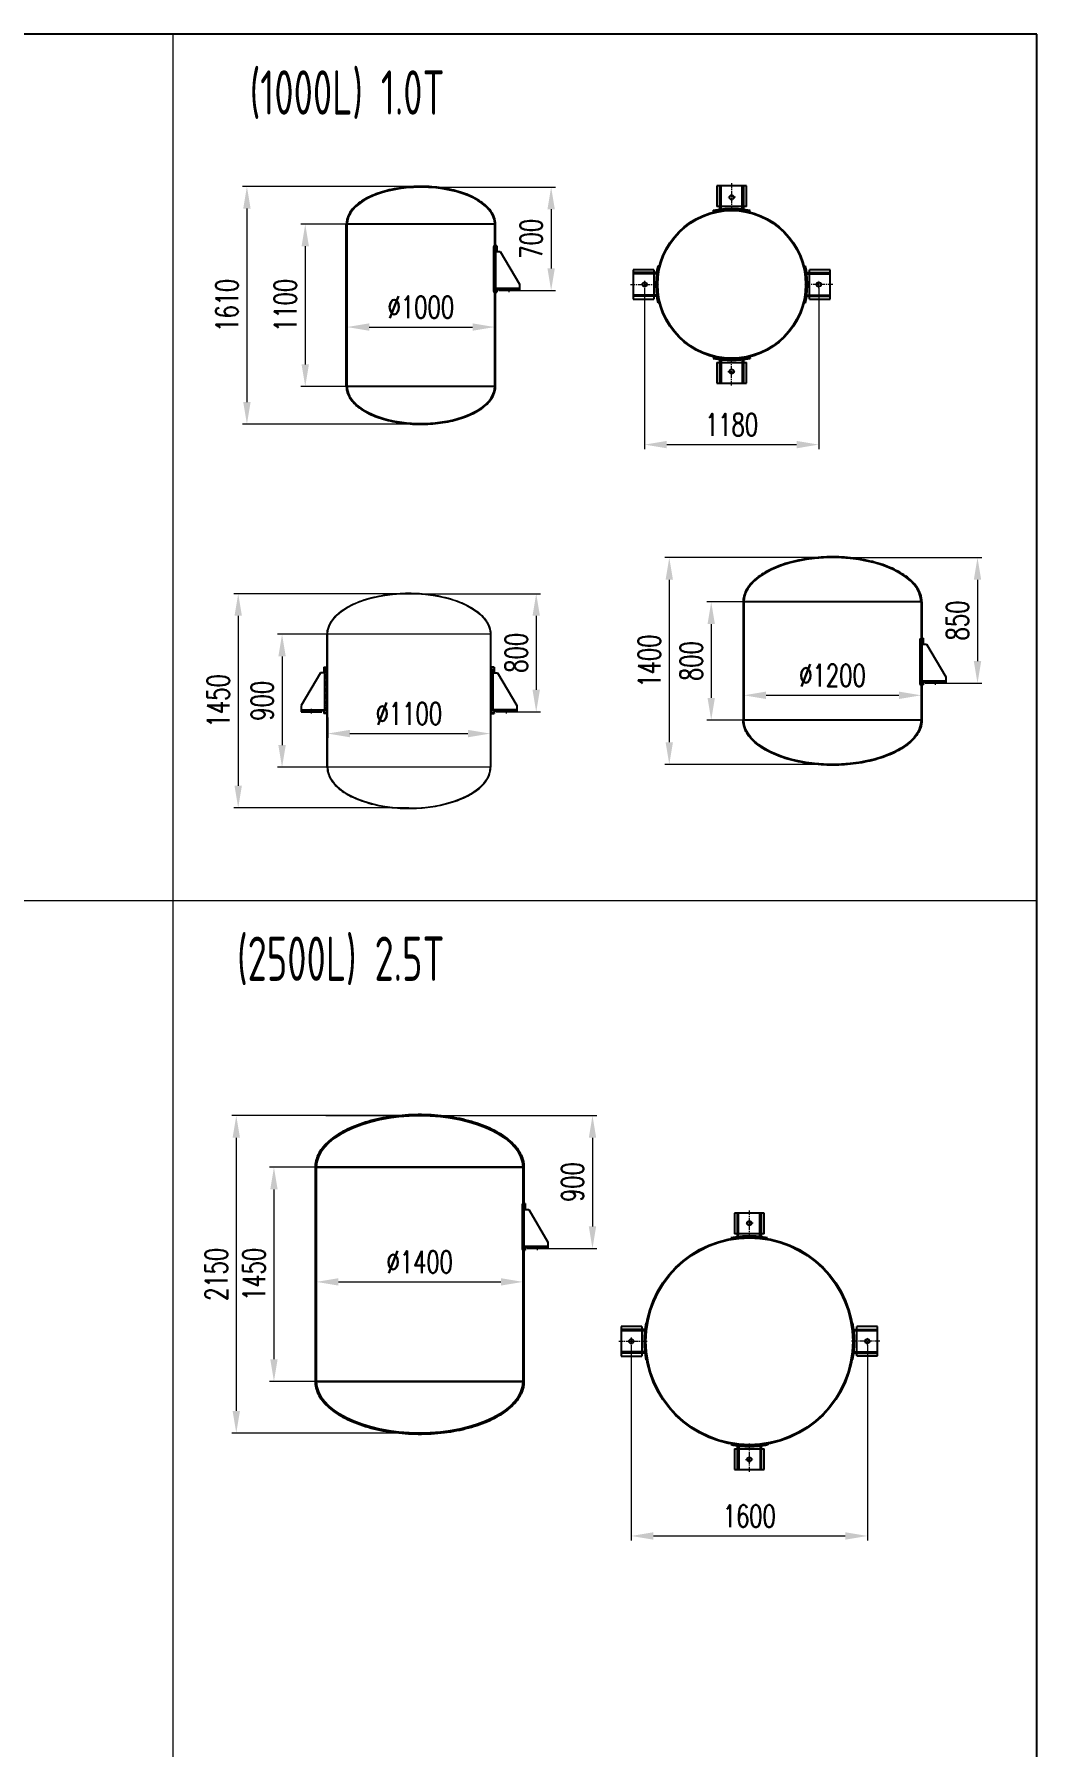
# Model space of a CAD drawing. Header units: inches. Extents: x -169 to 133840, y -13253 to 11464.
# Drawn here: x 65666 to 72454, y -2134 to 9459 of the extents above; entities that cross this region are included whole.
import ezdxf

# ---------------------------------------------------------------- set-up
doc = ezdxf.new("R2010")
doc.units = ezdxf.units.IN
doc.header["$MEASUREMENT"] = 0
doc.linetypes.add('CENTER', pattern=[50.8, 31.75, -6.35, 6.35, -6.35])
doc.linetypes.add('DASHED2', pattern=[9.525, 6.35, -3.175])
for name, color, linetype, lineweight in [('00', 93, 'Continuous', 25), ('1', 1, 'Continuous', 15), ('cc', 93, 'Continuous', 15), ('中心线', 1, 'CENTER', 18), ('粗线层', 7, 'Continuous', 30)]:
    doc.layers.add(name, color=color, linetype=linetype, lineweight=lineweight)
doc.styles.get("Standard").update_dxf_attribs({"font": 'isocp.shx', "width": 0.707, "bigfont": 'hztxt.shx'})
doc.styles.add('style1', font='txt.shx', dxfattribs={"width": 0.7})
doc.dimstyles.new('iso-025', dxfattribs={"dimscale": 60, "dimtxt": 2.5, "dimasz": 2.5, "dimexe": 0.5, "dimexo": 0, "dimgap": 1, "dimtad": 1, "dimdec": 0, "dimdsep": 46, "dimtxsty": 'style1', "dimcen": 3, "dimclrd": 256, "dimclre": 256, "dimclrt": 256, "dimadec": 0, "dimazin": 2, "dimtfac": 1, "dimtdec": 0, "dimtmove": 0, "dimatfit": 0, "dimfxl": 0, "dimtolj": 1, "dimtzin": 0, "dimlwd": -1, "dimlwe": -1, "dimarcsym": 0})

# ---------------------------------------------------------------- blocks, each defined once
blk = doc.blocks.new('*D65')
at = {"layer": 'cc'}
for p, q in [((67784, 7586), (67784, 7447)), ((68784, 7586), (68784, 7447)), ((67934, 7477), (68634, 7477))]:
    blk.add_line(p, q, dxfattribs=at)
for points in [[(67934, 7502), (67934, 7452), (67784, 7477)], [(68634, 7502), (68634, 7452), (68784, 7477)]]:
    blk.add_solid(points, dxfattribs=at)
at = {"layer": 'Defpoints', "color": 0}
for p in [(67784, 7586), (68784, 7586), (68784, 7477)]:
    blk.add_point(p, dxfattribs=at)
at = {"layer": 'cc', "insert": (68284, 7612), "char_height": 150, "attachment_point": 5, "style": 'style1'}
blk.add_mtext('\\A1;%%C1000', dxfattribs=at)
blk = doc.blocks.new('*D66')
at = {"layer": 'cc'}
for p, q in [((67784, 8174), (67471, 8174)), ((67501, 8024), (67501, 7224)), ((67779, 7074), (67471, 7074))]:
    blk.add_line(p, q, dxfattribs=at)
for points in [[(67476, 8024), (67526, 8024), (67501, 8174)], [(67476, 7224), (67526, 7224), (67501, 7074)]]:
    blk.add_solid(points, dxfattribs=at)
at = {"layer": 'Defpoints', "color": 0}
for p in [(67784, 8174), (67501, 7074), (67779, 7074)]:
    blk.add_point(p, dxfattribs=at)
at = {"layer": 'cc', "insert": (67366, 7624), "char_height": 150, "attachment_point": 5, "rotation": 90, "style": 'style1'}
blk.add_mtext('\\A1;1100', dxfattribs=at)
blk = doc.blocks.new('*D70')
at = {"layer": 'cc'}
for p, q in [((69799, 7740), (69799, 6651)), ((70978, 7740), (70978, 6651)), ((69949, 6681), (70828, 6681))]:
    blk.add_line(p, q, dxfattribs=at)
for points in [[(69949, 6706), (69949, 6656), (69799, 6681)], [(70828, 6706), (70828, 6656), (70978, 6681)]]:
    blk.add_solid(points, dxfattribs=at)
at = {"layer": 'Defpoints', "color": 0}
for p in [(69799, 7740), (70978, 7740), (70978, 6681)]:
    blk.add_point(p, dxfattribs=at)
at = {"layer": 'cc', "insert": (70388, 6816), "char_height": 150, "attachment_point": 5, "style": 'style1'}
blk.add_mtext('\\A1;1180', dxfattribs=at)
blk = doc.blocks.new('A1.5T3')
for p, q in [((5355, 15451), (5355, 15152)), ((5376, 15459), (5363, 15459)), ((5370, 15169), (5370, 15419)), ((5370, 15419), (5400, 15419)), ((5376, 15459), (5376, 15419)), ((5400, 15419), (5530, 15199)), ((5530, 15199), (5530, 15169)), ((5363, 15144), (5376, 15144)), ((5530, 15169), (5370, 15169)), ((5376, 15169), (5376, 15144)), ((5390, 15155), (5390, 15169)), ((5530, 15155), (5390, 15155)), ((5445, 15169), (5445, 15155)), ((5530, 15155), (5460, 15155)), ((5475, 15169), (5475, 15155)), ((5530, 15169), (5530, 15155))]:
    blk.add_line(p, q)
at = {"linetype": 'DASHED2'}
blk.add_line((5368, 15459), (5368, 15144), dxfattribs=at)
for centre, start, end in [((5363, 15451), 90, 180), ((5363, 15152), 180, 270)]:
    blk.add_arc(centre, 8, start, end)
at = {"layer": '中心线'}
blk.add_line((5460, 15144), (5460, 15182), dxfattribs=at)
blk = doc.blocks.new('*D71')
at = {"layer": 'cc'}
for p, q in [((68284, 8424), (69196, 8424)), ((69166, 8274), (69166, 7874)), ((68952, 7724), (69196, 7724))]:
    blk.add_line(p, q, dxfattribs=at)
for points in [[(69141, 8274), (69191, 8274), (69166, 8424)], [(69141, 7874), (69191, 7874), (69166, 7724)]]:
    blk.add_solid(points, dxfattribs=at)
at = {"layer": 'Defpoints', "color": 0}
for p in [(68284, 8424), (68952, 7724), (69166, 7724)]:
    blk.add_point(p, dxfattribs=at)
at = {"layer": 'cc', "insert": (69031, 8074), "char_height": 150, "attachment_point": 5, "rotation": 90, "style": 'style1'}
blk.add_mtext('\\A1;700', dxfattribs=at)
blk = doc.blocks.new('*D93')
at = {"layer": 'cc'}
for p, q in [((67576, 1084), (67576, 983)), ((68976, 1088), (68976, 983)), ((67726, 1013), (68826, 1013))]:
    blk.add_line(p, q, dxfattribs=at)
for points in [[(67726, 1038), (67726, 988), (67576, 1013)], [(68826, 1038), (68826, 988), (68976, 1013)]]:
    blk.add_solid(points, dxfattribs=at)
at = {"layer": 'Defpoints', "color": 0}
for p in [(67576, 1084), (68976, 1088), (68976, 1013)]:
    blk.add_point(p, dxfattribs=at)
at = {"layer": 'cc', "insert": (68276, 1148), "char_height": 150, "attachment_point": 5, "style": 'style1'}
blk.add_mtext('\\A1;%%C1400', dxfattribs=at)
blk = doc.blocks.new('*D95')
at = {"layer": 'cc'}
for p, q in [((68276, 2139), (67004, 2139)), ((67034, 1989), (67034, 139)), ((68276, -11), (67004, -11))]:
    blk.add_line(p, q, dxfattribs=at)
for points in [[(67009, 1989), (67059, 1989), (67034, 2139)], [(67009, 139), (67059, 139), (67034, -11)]]:
    blk.add_solid(points, dxfattribs=at)
at = {"layer": 'Defpoints', "color": 0}
for p in [(68276, 2139), (67034, -11), (68276, -11)]:
    blk.add_point(p, dxfattribs=at)
at = {"layer": 'cc', "insert": (66899, 1064), "char_height": 150, "attachment_point": 5, "rotation": 90, "style": 'style1'}
blk.add_mtext('\\A1;2150', dxfattribs=at)
blk = doc.blocks.new('*D96')
at = {"layer": 'cc'}
for p, q in [((67570, 1789), (67259, 1789)), ((67289, 1639), (67289, 489)), ((67570, 339), (67259, 339))]:
    blk.add_line(p, q, dxfattribs=at)
for points in [[(67264, 1639), (67314, 1639), (67289, 1789)], [(67264, 489), (67314, 489), (67289, 339)]]:
    blk.add_solid(points, dxfattribs=at)
at = {"layer": 'Defpoints', "color": 0}
for p in [(67570, 1789), (67289, 339), (67570, 339)]:
    blk.add_point(p, dxfattribs=at)
at = {"layer": 'cc', "insert": (67154, 1064), "char_height": 150, "attachment_point": 5, "rotation": 90, "style": 'style1'}
blk.add_mtext('\\A1;1450', dxfattribs=at)
blk = doc.blocks.new('*D97')
at = {"layer": 'cc'}
for p, q in [((67640, 2139), (69476, 2139)), ((69446, 1989), (69446, 1389)), ((69145, 1239), (69476, 1239))]:
    blk.add_line(p, q, dxfattribs=at)
for points in [[(69421, 1989), (69471, 1989), (69446, 2139)], [(69421, 1389), (69471, 1389), (69446, 1239)]]:
    blk.add_solid(points, dxfattribs=at)
at = {"layer": 'Defpoints', "color": 0}
for p in [(67640, 2139), (69145, 1239), (69446, 1239)]:
    blk.add_point(p, dxfattribs=at)
at = {"layer": 'cc', "insert": (69311, 1689), "char_height": 150, "attachment_point": 5, "rotation": 90, "style": 'style1'}
blk.add_mtext('\\A1;900', dxfattribs=at)
blk = doc.blocks.new('A$C3D4F788F')
for p, q in [((192, 247), (184, 249)), ((157, 224), (17, 224)), ((17, 224), (17, 24)), ((17, 204), (177, 204)), ((157, 204), (17, 204)), ((176, 196), (17, 196)), ((147, 204), (147, 196)), ((177, 204), (147, 204)), ((157, 224), (157, 204)), ((157, 196), (157, 52)), ((176, 52), (17, 52)), ((177, 44), (17, 44)), ((17, 24), (157, 24)), ((147, 44), (147, 52)), ((157, 44), (157, 24)), ((192, 2), (184, 0))]:
    blk.add_line(p, q)
blk.add_circle((85, 124), 15)
for radius, start, end in [(613, 168.2962, 191.7038), (613, 168.2962, 180), (605, 168.2962, 191.7038), (613, 180, 191.7038)]:
    blk.add_arc((785, 124), radius, start, end)
at = {"layer": '中心线'}
for p, q in [((0, 124), (192, 124)), ((85, 150), (85, 99))]:
    blk.add_line(p, q, dxfattribs=at)
blk = doc.blocks.new('*D99')
at = {"layer": 'cc'}
for p, q in [((69708, 586), (69708, -737)), ((71308, 586), (71308, -737)), ((69858, -707), (71158, -707))]:
    blk.add_line(p, q, dxfattribs=at)
for points in [[(69858, -682), (69858, -732), (69708, -707)], [(71158, -682), (71158, -732), (71308, -707)]]:
    blk.add_solid(points, dxfattribs=at)
at = {"layer": 'Defpoints', "color": 0}
for p in [(69708, 586), (71308, 586), (71308, -707)]:
    blk.add_point(p, dxfattribs=at)
at = {"layer": 'cc', "insert": (70508, -572), "char_height": 150, "attachment_point": 5, "style": 'style1'}
blk.add_mtext('\\A1;1600', dxfattribs=at)
blk = doc.blocks.new('*D153')
at = {"layer": 'cc'}
for p, q in [((67653, 4834), (67653, 4695)), ((68753, 4834), (68753, 4695)), ((67803, 4725), (68603, 4725))]:
    blk.add_line(p, q, dxfattribs=at)
for points in [[(67803, 4750), (67803, 4700), (67653, 4725)], [(68603, 4750), (68603, 4700), (68753, 4725)]]:
    blk.add_solid(points, dxfattribs=at)
at = {"layer": 'Defpoints', "color": 0}
for p in [(67653, 4834), (68753, 4834), (68753, 4725)]:
    blk.add_point(p, dxfattribs=at)
at = {"layer": 'cc', "insert": (68203, 4860), "char_height": 150, "attachment_point": 5, "style": 'style1'}
blk.add_mtext('\\A1;%%C1100', dxfattribs=at)
blk = doc.blocks.new('*D154')
at = {"layer": 'cc'}
for p, q in [((67658, 5397), (67314, 5397)), ((67344, 5247), (67344, 4647)), ((67658, 4497), (67314, 4497))]:
    blk.add_line(p, q, dxfattribs=at)
for points in [[(67319, 5247), (67369, 5247), (67344, 5397)], [(67319, 4647), (67369, 4647), (67344, 4497)]]:
    blk.add_solid(points, dxfattribs=at)
at = {"layer": 'Defpoints', "color": 0}
for p in [(67658, 5397), (67344, 4497), (67658, 4497)]:
    blk.add_point(p, dxfattribs=at)
at = {"layer": 'cc', "insert": (67209, 4947), "char_height": 150, "attachment_point": 5, "rotation": 90, "style": 'style1'}
blk.add_mtext('\\A1;900', dxfattribs=at)
blk = doc.blocks.new('*D155')
at = {"layer": 'cc'}
for p, q in [((68203, 5672), (67017, 5672)), ((67047, 5522), (67047, 4372)), ((68203, 4222), (67017, 4222))]:
    blk.add_line(p, q, dxfattribs=at)
for points in [[(67022, 5522), (67072, 5522), (67047, 5672)], [(67022, 4372), (67072, 4372), (67047, 4222)]]:
    blk.add_solid(points, dxfattribs=at)
at = {"layer": 'Defpoints', "color": 0}
for p in [(68203, 5672), (67047, 4222), (68203, 4222)]:
    blk.add_point(p, dxfattribs=at)
at = {"layer": 'cc', "insert": (66912, 4947), "char_height": 150, "attachment_point": 5, "rotation": 90, "style": 'style1'}
blk.add_mtext('\\A1;1450', dxfattribs=at)
blk = doc.blocks.new('*D156')
at = {"layer": 'cc'}
for p, q in [((68203, 5672), (69095, 5672)), ((69065, 5522), (69065, 5022)), ((68929, 4872), (69095, 4872))]:
    blk.add_line(p, q, dxfattribs=at)
for points in [[(69040, 5522), (69090, 5522), (69065, 5672)], [(69040, 5022), (69090, 5022), (69065, 4872)]]:
    blk.add_solid(points, dxfattribs=at)
at = {"layer": 'Defpoints', "color": 0}
for p in [(68203, 5672), (68929, 4872), (69065, 4872)]:
    blk.add_point(p, dxfattribs=at)
at = {"layer": 'cc', "insert": (68930, 5272), "char_height": 150, "attachment_point": 5, "rotation": 90, "style": 'style1'}
blk.add_mtext('\\A1;800', dxfattribs=at)
blk = doc.blocks.new('*D157')
at = {"layer": 'cc'}
for p, q in [((68284, 8429), (67076, 8429)), ((67106, 8279), (67106, 6969)), ((68284, 6819), (67076, 6819))]:
    blk.add_line(p, q, dxfattribs=at)
for points in [[(67081, 8279), (67131, 8279), (67106, 8429)], [(67081, 6969), (67131, 6969), (67106, 6819)]]:
    blk.add_solid(points, dxfattribs=at)
at = {"layer": 'Defpoints', "color": 0}
for p in [(68284, 8429), (67106, 6819), (68284, 6819)]:
    blk.add_point(p, dxfattribs=at)
at = {"layer": 'cc', "insert": (66971, 7624), "char_height": 150, "attachment_point": 5, "rotation": 90, "style": 'style1'}
blk.add_mtext('\\A1;1610', dxfattribs=at)
blk = doc.blocks.new('*D274')
at = {"layer": 'cc'}
for p, q in [((70471, 5032), (70471, 4954)), ((71671, 5040), (71671, 4954)), ((70621, 4984), (71521, 4984))]:
    blk.add_line(p, q, dxfattribs=at)
for points in [[(70621, 5009), (70621, 4959), (70471, 4984)], [(71521, 5009), (71521, 4959), (71671, 4984)]]:
    blk.add_solid(points, dxfattribs=at)
at = {"layer": 'Defpoints', "color": 0}
for p in [(70471, 5032), (71671, 5040), (71671, 4984)]:
    blk.add_point(p, dxfattribs=at)
at = {"layer": 'cc', "insert": (71071, 5119), "char_height": 150, "attachment_point": 5, "style": 'style1'}
blk.add_mtext('\\A1;%%C1200', dxfattribs=at)
blk = doc.blocks.new('*D275')
at = {"layer": 'cc'}
for p, q in [((70471, 5616), (70220, 5616)), ((70250, 5466), (70250, 4966)), ((70471, 4816), (70220, 4816))]:
    blk.add_line(p, q, dxfattribs=at)
for points in [[(70225, 5466), (70275, 5466), (70250, 5616)], [(70225, 4966), (70275, 4966), (70250, 4816)]]:
    blk.add_solid(points, dxfattribs=at)
at = {"layer": 'Defpoints', "color": 0}
for p in [(70471, 5616), (70250, 4816), (70471, 4816)]:
    blk.add_point(p, dxfattribs=at)
at = {"layer": 'cc', "insert": (70115, 5216), "char_height": 150, "attachment_point": 5, "rotation": 90, "style": 'style1'}
blk.add_mtext('\\A1;800', dxfattribs=at)
blk = doc.blocks.new('*D276')
at = {"layer": 'cc'}
for p, q in [((71071, 5916), (69936, 5916)), ((69966, 5766), (69966, 4666)), ((71071, 4516), (69936, 4516))]:
    blk.add_line(p, q, dxfattribs=at)
for points in [[(69941, 5766), (69991, 5766), (69966, 5916)], [(69941, 4666), (69991, 4666), (69966, 4516)]]:
    blk.add_solid(points, dxfattribs=at)
at = {"layer": 'Defpoints', "color": 0}
for p in [(71071, 5916), (69966, 4516), (71071, 4516)]:
    blk.add_point(p, dxfattribs=at)
at = {"layer": 'cc', "insert": (69831, 5216), "char_height": 150, "attachment_point": 5, "rotation": 90, "style": 'style1'}
blk.add_mtext('\\A1;1400', dxfattribs=at)
blk = doc.blocks.new('*D277')
at = {"layer": 'cc'}
for p, q in [((71071, 5916), (72083, 5916)), ((72053, 5766), (72053, 5216)), ((71839, 5066), (72083, 5066))]:
    blk.add_line(p, q, dxfattribs=at)
for points in [[(72028, 5766), (72078, 5766), (72053, 5916)], [(72028, 5216), (72078, 5216), (72053, 5066)]]:
    blk.add_solid(points, dxfattribs=at)
at = {"layer": 'Defpoints', "color": 0}
for p in [(71071, 5916), (71839, 5066), (72053, 5066)]:
    blk.add_point(p, dxfattribs=at)
at = {"layer": 'cc', "insert": (71918, 5491), "char_height": 150, "attachment_point": 5, "rotation": 90, "style": 'style1'}
blk.add_mtext('\\A1;850', dxfattribs=at)

msp = doc.modelspace()

# ---------------------------------------------------------------- linework, layer by layer
for p, q in [((70288.4, 8433.1), (70288.4, 8293.1)), ((70488.4, 8433.1), (70288.4, 8433.1)), ((70308.4, 8273.1), (70308.4, 8433.1)), ((70316.4, 8274.3), (70316.4, 8433.1)), ((70460.4, 8274.3), (70460.4, 8433.1)), ((70468.4, 8293.1), (70468.4, 8433.1)), ((70468.4, 8433.1), (70468.4, 8273.1)), ((70488.4, 8293.1), (70488.4, 8433.1)), ((70265.7, 8257.7), (70264.1, 8265.6)), ((70308.4, 8293.1), (70288.4, 8293.1)), ((70308.4, 8303.1), (70316.4, 8303.1)), ((70460.4, 8293.1), (70316.4, 8293.1)), ((70468.4, 8303.1), (70460.4, 8303.1)), ((70468.4, 8273.1), (70468.4, 8303.1)), ((70488.4, 8293.1), (70468.4, 8293.1)), ((70511.1, 8257.7), (70512.8, 8265.6)), ((67779.2, 7074), (67779.2, 8174)), ((68784.2, 8174), (67784.2, 8174)), ((67784.2, 7074), (67784.2, 8174)), ((68784.2, 7074), (68784.2, 8174)), ((68789.2, 7074), (68789.2, 8174)), ((69896, 7888.1), (69888.2, 7889.7)), ((70880.8, 7888.1), (70888.7, 7889.7)), ((69860.7, 7865.3), (69720.7, 7865.3)), ((69720.7, 7865.3), (69720.7, 7665.3)), ((69720.7, 7845.3), (69880.7, 7845.3)), ((69860.7, 7845.3), (69720.7, 7845.3)), ((69879.5, 7837.3), (69720.7, 7837.3)), ((69850.7, 7845.3), (69850.7, 7837.3)), ((69880.7, 7845.3), (69850.7, 7845.3)), ((69860.7, 7865.3), (69860.7, 7845.3)), ((69860.7, 7837.3), (69860.7, 7693.3)), ((70896.2, 7845.3), (71056.2, 7845.3)), ((70897.4, 7837.3), (71056.2, 7837.3)), ((71056.2, 7865.3), (70916.2, 7865.3)), ((70916.2, 7845.3), (70916.2, 7865.3)), ((70916.2, 7693.3), (70916.2, 7837.3)), ((70926.2, 7845.3), (70926.2, 7837.3)), ((71056.2, 7665.3), (71056.2, 7865.3)), ((69879.5, 7693.3), (69720.7, 7693.3)), ((69880.7, 7685.3), (69720.7, 7685.3)), ((69720.7, 7665.3), (69860.7, 7665.3)), ((69850.7, 7685.3), (69850.7, 7693.3)), ((69860.7, 7685.3), (69860.7, 7665.3)), ((71056.2, 7685.3), (70896.2, 7685.3)), ((70896.2, 7685.3), (70926.2, 7685.3)), ((70897.4, 7693.3), (71056.2, 7693.3)), ((70916.2, 7685.3), (71056.2, 7685.3)), ((70916.2, 7665.3), (70916.2, 7685.3)), ((70916.2, 7665.3), (71056.2, 7665.3)), ((70926.2, 7685.3), (70926.2, 7693.3)), ((69896, 7642.6), (69888.2, 7641)), ((70880.8, 7642.6), (70888.7, 7641)), ((70265.7, 7272.9), (70264.1, 7265.1)), ((70288.4, 7237.6), (70288.4, 7097.6)), ((70288.4, 7237.6), (70308.4, 7237.6)), ((70308.4, 7097.6), (70308.4, 7257.6)), ((70308.4, 7257.6), (70308.4, 7227.6)), ((70308.4, 7237.6), (70308.4, 7097.6)), ((70308.4, 7227.6), (70316.4, 7227.6)), ((70316.4, 7256.4), (70316.4, 7097.6)), ((70316.4, 7237.6), (70460.4, 7237.6)), ((70460.4, 7256.4), (70460.4, 7097.6)), ((70468.4, 7227.6), (70460.4, 7227.6)), ((70468.4, 7257.6), (70468.4, 7097.6)), ((70468.4, 7237.6), (70488.4, 7237.6)), ((70488.4, 7097.6), (70488.4, 7237.6)), ((70511.1, 7272.9), (70512.8, 7265.1)), ((68784.2, 7074), (67784.2, 7074)), ((70288.4, 7097.6), (70488.4, 7097.6)), ((70466, 5616.1), (70466, 4816.1)), ((71671, 5616.1), (70471, 5616.1)), ((70471, 5616.1), (70471, 4816.1)), ((71671, 5616.1), (71671, 4816.1)), ((71676, 5616.1), (71676, 4816.1)), ((71671, 4816.1), (70471, 4816.1))]:
    msp.add_line(p, q)
for centre, radius in [((70388.4, 8355.1), 15), ((70388.4, 7765.3), 505), ((70388.4, 7765.3), 500), ((69798.7, 7765.3), 15), ((70978.2, 7765.3), 15), ((70388.4, 7175.6), 15), ((70508.1, 611), 706), ((70508.1, 611), 700)]:
    msp.add_circle(centre, radius)
for centre, radius, start, end in [((70388.4, 7665.3), 613, 90, 101.70382), ((70388.4, 7665.3), 613, 78.29618, 101.70382), ((70388.4, 7665.3), 605, 78.29618, 101.70382), ((70388.4, 7665.3), 613, 78.29618, 90), ((70488.4, 7765.3), 613, 168.29618, 191.70382), ((70488.4, 7765.3), 613, 168.29618, 180), ((70488.4, 7765.3), 605, 168.29618, 191.70382), ((70288.4, 7765.3), 605, 348.29618, 11.70382), ((70288.4, 7765.3), 613, 0, 11.70382), ((70288.4, 7765.3), 613, 348.29618, 11.70382), ((70488.4, 7765.3), 613, 180, 191.70382), ((70288.4, 7765.3), 613, 348.29618, 0), ((70388.4, 7865.3), 613, 258.29618, 270), ((70388.4, 7865.3), 613, 258.29618, 281.70382), ((70388.4, 7865.3), 605, 258.29618, 281.70382), ((70388.4, 7865.3), 613, 270, 281.70382)]:
    msp.add_arc(centre, radius, start, end)
for centre, major_axis, start_param, end_param in [((68284.2, 8174), (-500, 0), 3.1415927, 6.2831853), ((68284.2, 7074), (-500, 0), 0, 3.1415927), ((71071, 5616.1), (-600, 0), 3.1415927, 6.2831853)]:
    msp.add_ellipse(centre, major_axis=major_axis, ratio=0.5, start_param=start_param, end_param=end_param)
at = {"extrusion": (0, 0, -1)}
msp.add_ellipse((71071, 4816.1), major_axis=(-600, 0), ratio=0.5, start_param=3.1415927, end_param=6.2831853, dxfattribs=at)
for points, knots in [([(68789.2, 8174), (68789.2, 8181.9), (68788.4, 8189.8), (68785.6, 8205.5), (68783.4, 8213.3), (68776.3, 8232.7), (68770.4, 8244.2), (68755.5, 8266.6), (68746.5, 8277.5), (68725.8, 8298.6), (68714, 8308.7), (68687.8, 8328), (68673.4, 8337.2), (68642.2, 8354.4), (68625.5, 8362.5), (68590, 8377.4), (68571.2, 8384.3), (68532, 8396.6), (68511.5, 8402.1), (68469.3, 8411.6), (68447.6, 8415.6), (68403.2, 8422.1), (68380.6, 8424.6), (68334.8, 8428), (68311.8, 8428.9), (68265.5, 8429.1), (68242.4, 8428.4), (68196.6, 8425.4), (68173.9, 8423.1), (68129.3, 8417), (68107.4, 8413.2), (68064.8, 8404.1), (68044.2, 8398.8), (68004.6, 8386.8), (67985.5, 8380.2), (67949.5, 8365.6), (67932.5, 8357.6), (67900.7, 8340.6), (67886, 8331.6), (67859.1, 8312.5), (67847, 8302.5), (67825.5, 8281.7), (67816.2, 8270.9), (67800.5, 8248.6), (67794.2, 8237.2), (67784.8, 8213.9), (67781.6, 8202), (67779.5, 8184.7), (67779.2, 8179.3), (67779.2, 8174)], [3.1415927, 3.1415927, 3.1415927, 3.1415927, 3.2326822, 3.2326822, 3.3237717, 3.3237717, 3.4617416, 3.4617416, 3.5997115, 3.5997115, 3.7376815, 3.7376815, 3.8756514, 3.8756514, 4.0136214, 4.0136214, 4.1515913, 4.1515913, 4.2895612, 4.2895612, 4.4275312, 4.4275312, 4.5655011, 4.5655011, 4.7034711, 4.7034711, 4.841441, 4.841441, 4.9794109, 4.9794109, 5.1173809, 5.1173809, 5.2553508, 5.2553508, 5.3933208, 5.3933208, 5.5312907, 5.5312907, 5.6692606, 5.6692606, 5.8072306, 5.8072306, 5.9452005, 5.9452005, 6.0831705, 6.0831705, 6.2211404, 6.2211404, 6.2831853, 6.2831853, 6.2831853, 6.2831853]), ([(67779.2, 7074), (67779.2, 7066.1), (67779.9, 7058.2), (67782.7, 7042.5), (67784.9, 7034.7), (67792.1, 7015.2), (67798, 7003.7), (67812.8, 6981.3), (67821.8, 6970.4), (67842.5, 6949.4), (67854.3, 6939.2), (67880.5, 6919.9), (67894.9, 6910.8), (67926.1, 6893.5), (67942.8, 6885.4), (67978.3, 6870.5), (67997.1, 6863.7), (68036.3, 6851.3), (68056.8, 6845.9), (68099, 6836.4), (68120.7, 6832.3), (68165.1, 6825.8), (68187.7, 6823.4), (68233.5, 6820), (68256.6, 6819.1), (68302.8, 6818.9), (68325.9, 6819.6), (68371.8, 6822.5), (68394.5, 6824.8), (68439.1, 6830.9), (68461, 6834.7), (68503.5, 6843.9), (68524.1, 6849.2), (68563.8, 6861.1), (68582.8, 6867.8), (68618.8, 6882.4), (68635.8, 6890.3), (68667.6, 6907.3), (68682.3, 6916.3), (68709.2, 6935.4), (68721.3, 6945.4), (68742.8, 6966.3), (68752.1, 6977.1), (68767.8, 6999.3), (68774.1, 7010.8), (68783.5, 7034.1), (68786.7, 7045.9), (68788.8, 7063.2), (68789.2, 7068.6), (68789.2, 7074)], [0, 0, 0, 0, 0.0910895, 0.0910895, 0.182179, 0.182179, 0.320149, 0.320149, 0.4581189, 0.4581189, 0.5960888, 0.5960888, 0.7340588, 0.7340588, 0.8720287, 0.8720287, 1.0099987, 1.0099987, 1.1479686, 1.1479686, 1.2859385, 1.2859385, 1.4239085, 1.4239085, 1.5618784, 1.5618784, 1.6998483, 1.6998483, 1.8378183, 1.8378183, 1.9757882, 1.9757882, 2.1137582, 2.1137582, 2.2517281, 2.2517281, 2.389698, 2.389698, 2.527668, 2.527668, 2.6656379, 2.6656379, 2.8036079, 2.8036079, 2.9415778, 2.9415778, 3.0795477, 3.0795477, 3.1415927, 3.1415927, 3.1415927, 3.1415927]), ([(71676, 5616.1), (71676, 5625.2), (71675.2, 5634.3), (71672, 5652.5), (71669.6, 5661.5), (71661.6, 5683.8), (71655.1, 5697), (71638.6, 5722.8), (71628.7, 5735.4), (71605.7, 5759.8), (71592.7, 5771.6), (71563.6, 5794.1), (71547.5, 5804.9), (71512.9, 5825.2), (71494.2, 5834.8), (71454.5, 5852.6), (71433.5, 5860.9), (71389.6, 5876), (71366.6, 5882.7), (71319.1, 5894.8), (71294.5, 5900), (71244.3, 5908.7), (71218.6, 5912.3), (71166.5, 5917.6), (71140.1, 5919.5), (71087.1, 5921.3), (71060.4, 5921.4), (71007.3, 5919.8), (70980.9, 5918.1), (70928.7, 5912.9), (70903, 5909.5), (70852.6, 5901), (70827.9, 5895.9), (70780.2, 5884.1), (70757.1, 5877.4), (70712.9, 5862.5), (70691.7, 5854.4), (70651.7, 5836.7), (70632.9, 5827.2), (70597.8, 5807), (70581.6, 5796.3), (70552.1, 5773.9), (70538.8, 5762.2), (70515.4, 5738), (70505.3, 5725.4), (70488.4, 5699.7), (70481.6, 5686.5), (70471.6, 5659.8), (70468.3, 5646.2), (70466.3, 5627.1), (70466, 5621.6), (70466, 5616.1)], [3.1415927, 3.1415927, 3.1415927, 3.1415927, 3.2296779, 3.2296779, 3.3177632, 3.3177632, 3.4501527, 3.4501527, 3.5825423, 3.5825423, 3.7149318, 3.7149318, 3.8473214, 3.8473214, 3.979711, 3.979711, 4.1121005, 4.1121005, 4.2444901, 4.2444901, 4.3768796, 4.3768796, 4.5092692, 4.5092692, 4.6416587, 4.6416587, 4.7740483, 4.7740483, 4.9064379, 4.9064379, 5.0388274, 5.0388274, 5.171217, 5.171217, 5.3036065, 5.3036065, 5.4359961, 5.4359961, 5.5683856, 5.5683856, 5.7007752, 5.7007752, 5.8331648, 5.8331648, 5.9655543, 5.9655543, 6.0979439, 6.0979439, 6.2303334, 6.2303334, 6.2831853, 6.2831853, 6.2831853, 6.2831853]), ([(71676, 4816.1), (71676, 4807), (71675.2, 4797.9), (71672, 4779.8), (71669.6, 4770.8), (71661.6, 4748.5), (71655.1, 4735.3), (71638.6, 4709.4), (71628.7, 4696.9), (71605.7, 4672.5), (71592.7, 4660.7), (71563.6, 4638.2), (71547.5, 4627.4), (71512.9, 4607.1), (71494.2, 4597.5), (71454.5, 4579.6), (71433.5, 4571.4), (71389.6, 4556.3), (71366.6, 4549.5), (71319.1, 4537.5), (71294.5, 4532.3), (71244.3, 4523.6), (71218.6, 4520), (71166.5, 4514.7), (71140.1, 4512.8), (71087.1, 4511), (71060.4, 4510.9), (71007.3, 4512.5), (70980.9, 4514.2), (70928.7, 4519.4), (70903, 4522.8), (70852.6, 4531.3), (70827.9, 4536.4), (70780.2, 4548.2), (70757.1, 4554.9), (70712.9, 4569.8), (70691.7, 4577.9), (70651.7, 4595.6), (70632.9, 4605.1), (70597.8, 4625.3), (70581.6, 4636), (70552.1, 4658.3), (70538.8, 4670.1), (70515.4, 4694.3), (70505.3, 4706.8), (70488.4, 4732.6), (70481.6, 4745.7), (70471.6, 4772.5), (70468.3, 4786.1), (70466.3, 4805.2), (70466, 4810.7), (70466, 4816.1)], [3.1415927, 3.1415927, 3.1415927, 3.1415927, 3.2296779, 3.2296779, 3.3177632, 3.3177632, 3.4501527, 3.4501527, 3.5825423, 3.5825423, 3.7149318, 3.7149318, 3.8473214, 3.8473214, 3.979711, 3.979711, 4.1121005, 4.1121005, 4.2444901, 4.2444901, 4.3768796, 4.3768796, 4.5092692, 4.5092692, 4.6416587, 4.6416587, 4.7740483, 4.7740483, 4.9064379, 4.9064379, 5.0388274, 5.0388274, 5.171217, 5.171217, 5.3036065, 5.3036065, 5.4359961, 5.4359961, 5.5683856, 5.5683856, 5.7007752, 5.7007752, 5.8331648, 5.8331648, 5.9655543, 5.9655543, 6.0979439, 6.0979439, 6.2303334, 6.2303334, 6.2831853, 6.2831853, 6.2831853, 6.2831853])]:
    msp.add_open_spline(points, degree=3, knots=knots)
at = {"layer": '00', "color": 7}
for p, q in [((72454.3, 9459.1), (49054.3, 9459.1)), ((72454.3, -13252.7), (72454.3, 9459.1))]:
    msp.add_line(p, q, dxfattribs=at)
at = {"layer": '1', "ltscale": 2.5}
for p, q in [((66604.3, 9459.1), (66604.3, -13252.7)), ((49054.3, 3595), (72454.3, 3595))]:
    msp.add_line(p, q, dxfattribs=at)
at = {"layer": '1'}
for p, q in [((67648.3, 4496.8), (67648.3, 5396.8)), ((67653.3, 4496.8), (67653.3, 5396.8)), ((68753.3, 5396.8), (67653.3, 5396.8)), ((68753.3, 5396.8), (68753.3, 4496.8)), ((68758.3, 5396.8), (68758.3, 4496.8)), ((68753.3, 4496.8), (67653.3, 4496.8))]:
    msp.add_line(p, q, dxfattribs=at)
at = {"layer": '1', "extrusion": (0, 0, -1)}
msp.add_ellipse((68203.3, 5396.8), major_axis=(550, 0), ratio=0.5, start_param=3.1415927, end_param=6.2831853, dxfattribs=at)
at = {"layer": '1'}
msp.add_ellipse((68203.3, 4496.8), major_axis=(550, 0), ratio=0.5, start_param=3.1415927, end_param=6.2831853, dxfattribs=at)
for points in [[(67648.3, 5396.8), (67648.3, 5405.3), (67649, 5413.8), (67652.1, 5430.8), (67654.3, 5439.2), (67661.9, 5460.1), (67668.1, 5472.5), (67683.8, 5496.6), (67693.3, 5508.4), (67715.2, 5531.1), (67727.6, 5542), (67755.3, 5563), (67770.5, 5573), (67803.5, 5591.8), (67821.3, 5600.6), (67858.9, 5617), (67878.8, 5624.6), (67920.5, 5638.3), (67942.2, 5644.4), (67987.2, 5655.1), (68010.3, 5659.7), (68057.7, 5667.4), (68081.9, 5670.4), (68130.9, 5674.7), (68155.7, 5676.1), (68205.4, 5677.1), (68230.3, 5676.8), (68279.9, 5674.4), (68304.5, 5672.4), (68352.9, 5666.8), (68376.8, 5663.1), (68423.3, 5654.3), (68446, 5649.1), (68489.7, 5637.1), (68510.8, 5630.4), (68551, 5615.7), (68570.1, 5607.6), (68606, 5590.2), (68622.8, 5580.9), (68653.7, 5561.2), (68667.9, 5550.8), (68693.4, 5529.1), (68704.7, 5517.8), (68724.2, 5494.5), (68732.4, 5482.5), (68745.6, 5457.9), (68750.5, 5445.4), (68756.7, 5420.8), (68758.3, 5408.8), (68758.3, 5396.8)], [(67648.3, 4496.8), (67648.3, 4488.3), (67649, 4479.8), (67652.1, 4462.9), (67654.3, 4454.5), (67661.9, 4433.6), (67668.1, 4421.2), (67683.8, 4397.1), (67693.3, 4385.3), (67715.2, 4362.6), (67727.6, 4351.6), (67755.3, 4330.7), (67770.5, 4320.7), (67803.5, 4301.9), (67821.3, 4293), (67858.9, 4276.7), (67878.8, 4269.1), (67920.5, 4255.4), (67942.2, 4249.3), (67987.2, 4238.5), (68010.3, 4233.9), (68057.7, 4226.3), (68081.9, 4223.3), (68130.9, 4218.9), (68155.7, 4217.6), (68205.4, 4216.6), (68230.3, 4216.9), (68279.9, 4219.2), (68304.5, 4221.2), (68352.9, 4226.9), (68376.8, 4230.5), (68423.3, 4239.4), (68446, 4244.6), (68489.7, 4256.5), (68510.8, 4263.2), (68551, 4278), (68570.1, 4286.1), (68606, 4303.5), (68622.8, 4312.8), (68653.7, 4332.5), (68667.9, 4342.8), (68693.4, 4364.5), (68704.7, 4375.8), (68724.2, 4399.1), (68732.4, 4411.2), (68745.6, 4435.7), (68750.5, 4448.3), (68756.7, 4472.9), (68758.3, 4484.8), (68758.3, 4496.8)]]:
    msp.add_open_spline(points, degree=3, knots=[3.1415927, 3.1415927, 3.1415927, 3.1415927, 3.2311172, 3.2311172, 3.3206417, 3.3206417, 3.4557079, 3.4557079, 3.5907741, 3.5907741, 3.7258403, 3.7258403, 3.8609065, 3.8609065, 3.9959727, 3.9959727, 4.1310389, 4.1310389, 4.2661051, 4.2661051, 4.4011714, 4.4011714, 4.5362376, 4.5362376, 4.6713038, 4.6713038, 4.80637, 4.80637, 4.9414362, 4.9414362, 5.0765024, 5.0765024, 5.2115686, 5.2115686, 5.3466348, 5.3466348, 5.481701, 5.481701, 5.6167672, 5.6167672, 5.7518335, 5.7518335, 5.8868997, 5.8868997, 6.0219659, 6.0219659, 6.1570321, 6.1570321, 6.2831853, 6.2831853, 6.2831853, 6.2831853], dxfattribs=at)
at = {"layer": '中心线'}
for p, q in [((70413.9, 8355.1), (70362.9, 8355.1)), ((70388.4, 8450), (70388.4, 8258.1)), ((69798.7, 7790.9), (69798.7, 7739.8)), ((70978.2, 7739.8), (70978.2, 7790.9)), ((69703.8, 7765.3), (69895.7, 7765.3)), ((71073.1, 7765.3), (70881.1, 7765.3)), ((70388.4, 7080.7), (70388.4, 7272.6)), ((70362.9, 7175.6), (70413.9, 7175.6))]:
    msp.add_line(p, q, dxfattribs=at)
at = {"layer": '粗线层', "lineweight": 30}
for p, q in [((67569.9, 1789.2), (67569.9, 339.2)), ((67569.9, 1789.2), (68981.9, 1789.2)), ((67575.9, 1789.2), (67575.9, 339.2)), ((68975.9, 1789.2), (68975.9, 339.2)), ((68981.9, 1789.2), (68981.9, 339.2)), ((67569.9, 339.2), (68981.9, 339.2))]:
    msp.add_line(p, q, dxfattribs=at)
msp.add_ellipse((68275.9, 1789.2), major_axis=(-700, 0), ratio=0.5, start_param=3.1415927, end_param=6.2831853, dxfattribs=at)
at = {"layer": '粗线层', "lineweight": 30, "extrusion": (0, 0, -1)}
msp.add_ellipse((68275.9, 339.2), major_axis=(-700, 0), ratio=0.5, start_param=3.1415927, end_param=6.2831853, dxfattribs=at)
at = {"layer": '粗线层', "lineweight": 30}
for points in [[(68981.9, 1789.2), (68981.9, 1799.4), (68981, 1809.6), (68977.6, 1829.9), (68975, 1840), (68966.5, 1865), (68959.5, 1879.7), (68942, 1908.4), (68931.5, 1922.5), (68907.1, 1949.8), (68893.2, 1963), (68862.2, 1988.4), (68845.2, 2000.6), (68808.2, 2023.9), (68788.3, 2034.9), (68745.9, 2055.5), (68723.5, 2065.2), (68676.3, 2083), (68651.6, 2091.1), (68600.4, 2105.8), (68573.9, 2112.4), (68519.5, 2123.7), (68491.5, 2128.6), (68434.7, 2136.4), (68405.8, 2139.4), (68347.4, 2143.7), (68318, 2144.9), (68259, 2145.4), (68229.5, 2144.7), (68170.9, 2141.6), (68141.8, 2139), (68084.5, 2132.2), (68056.2, 2127.9), (68001, 2117.5), (67974, 2111.5), (67921.8, 2097.7), (67896.5, 2090), (67848.2, 2073.1), (67825, 2063.8), (67781.2, 2043.9), (67760.5, 2033.3), (67721.9, 2010.8), (67704, 1998.9), (67671.3, 1974.1), (67656.5, 1961.1), (67630.2, 1934.3), (67618.7, 1920.5), (67599.2, 1892.1), (67591.2, 1877.6), (67578.9, 1848), (67574.6, 1833), (67570.6, 1808.3), (67569.9, 1798.8), (67569.9, 1789.2)], [(68981.9, 339.2), (68981.9, 329), (68981, 318.8), (68977.6, 298.4), (68975, 288.3), (68966.5, 263.4), (68959.5, 248.7), (68942, 219.9), (68931.5, 205.9), (68907.1, 178.6), (68893.2, 165.3), (68862.2, 139.9), (68845.2, 127.7), (68808.2, 104.5), (68788.3, 93.5), (68745.9, 72.8), (68723.5, 63.2), (68676.3, 45.4), (68651.6, 37.2), (68600.4, 22.5), (68573.9, 16), (68519.5, 4.6), (68491.5, -0.2), (68434.7, -8.1), (68405.8, -11.1), (68347.4, -15.3), (68318, -16.5), (68259, -17), (68229.5, -16.4), (68170.9, -13.2), (68141.8, -10.7), (68084.5, -3.9), (68056.2, 0.5), (68001, 10.8), (67974, 16.9), (67921.8, 30.6), (67896.5, 38.4), (67848.2, 55.3), (67825, 64.5), (67781.2, 84.4), (67760.5, 95), (67721.9, 117.6), (67704, 129.4), (67671.3, 154.3), (67656.5, 167.2), (67630.2, 194), (67618.7, 207.9), (67599.2, 236.2), (67591.2, 250.8), (67578.9, 280.3), (67574.6, 295.4), (67570.6, 320), (67569.9, 329.6), (67569.9, 339.2)]]:
    msp.add_open_spline(points, degree=3, knots=[3.1415927, 3.1415927, 3.1415927, 3.1415927, 3.2261992, 3.2261992, 3.3108057, 3.3108057, 3.4365874, 3.4365874, 3.562369, 3.562369, 3.6881506, 3.6881506, 3.8139323, 3.8139323, 3.9397139, 3.9397139, 4.0654956, 4.0654956, 4.1912772, 4.1912772, 4.3170589, 4.3170589, 4.4428405, 4.4428405, 4.5686222, 4.5686222, 4.6944038, 4.6944038, 4.8201855, 4.8201855, 4.9459671, 4.9459671, 5.0717487, 5.0717487, 5.1975304, 5.1975304, 5.323312, 5.323312, 5.4490937, 5.4490937, 5.5748753, 5.5748753, 5.700657, 5.700657, 5.8264386, 5.8264386, 5.9522203, 5.9522203, 6.0780019, 6.0780019, 6.2037836, 6.2037836, 6.2831853, 6.2831853, 6.2831853, 6.2831853], dxfattribs=at)

# ---------------------------------------------------------------- block references
for name, p in [('A1.5T3', (63421.5, -7431.4)), ('A1.5T3', (66308.4, -10089.3)), ('A1.5T3', (63403.2, -10283.6)), ('A1.5T3', (63614.2, -13916.2)), ('A$C3D4F788F', (69623.4, 486.7))]:
    msp.add_blockref(name, p)
at = {"xscale": -1}
msp.add_blockref('A1.5T3', (73003.3, -10283.6), dxfattribs=at)
for p, rotation in [((70383.7, 1495.7), 269.9999999999999), ((71392.7, 735.4), 180), ((70632.4, -273.6), 89.99999999999999)]:
    msp.add_blockref('A$C3D4F788F', p, dxfattribs=dict(rotation=rotation))

# ---------------------------------------------------------------- texts
at = {"layer": 'cc', "char_height": 250, "attachment_point": 3}
for s, insert in [('{\\H1.2x;(1000L) 1.0T}', (68444.9, 9214.9)), ('{\\H1.2x;(2500L) 2.5T}', (68444.9, 3350.9))]:
    msp.add_mtext(s, dxfattribs=dict(at, insert=insert))

# ---------------------------------------------------------------- dimensions: what is measured, and where the dimension line sits
at = {"layer": 'cc'}
for base, p1, p2, picture, middle in [((67105.6, 6819), (68284.2, 8429), (68284.2, 6819), '*D157', (66970.6, 7624)), ((69166.2, 7724), (68284.2, 8424), (68951.9, 7724), '*D71', (69031.2, 8074)), ((67501.4, 7074), (67784.2, 8174), (67779.2, 7074), '*D66', (67366.4, 7624)), ((69965.8, 4516.1), (71071, 5916.1), (71071, 4516.1), '*D276', (69830.8, 5216.1)), ((72053, 5066.1), (71071, 5916.1), (71838.8, 5066.1), '*D277', (71918, 5491.1)), ((67047.3, 4221.8), (68203.3, 5671.8), (68203.3, 4221.8), '*D155', (66912.3, 4946.8)), ((69065.1, 4871.8), (68203.3, 5671.8), (68928.6, 4871.8), '*D156', (68930.1, 5271.8)), ((70250, 4816.1), (70471, 5616.1), (70471, 4816.1), '*D275', (70115, 5216.1)), ((67343.6, 4496.8), (67658.3, 5396.8), (67658.3, 4496.8), '*D154', (67208.6, 4946.8)), ((67033.7, -10.8), (68275.9, 2139.2), (68275.9, -10.8), '*D95', (66898.7, 1064.2)), ((69445.8, 1239.2), (67639.8, 2139.2), (69144.6, 1239.2), '*D97', (69310.8, 1689.2)), ((67288.8, 339.2), (67569.9, 1789.2), (67569.9, 339.2), '*D96', (67153.8, 1064.2))]:
    dim = msp.add_linear_dim(base=base, p1=p1, p2=p2, angle=90, dimstyle='iso-025', dxfattribs=at)
    dim.commit()
    dim.dimension.update_dxf_attribs({"geometry": picture, "text_midpoint": middle})
for base, p1, p2, picture, middle in [((68784.2, 7477.2), (67784.2, 7586.5), (68784.2, 7586.5), '*D65', (68284.2, 7612.2)), ((71671, 4984.4), (70471, 5031.7), (71671, 5040), '*D274', (71071, 5119.4)), ((68753.3, 4725), (67653.3, 4834.3), (68753.3, 4834.3), '*D153', (68203.3, 4860)), ((68975.9, 1013), (67575.9, 1083.8), (68975.9, 1087.9), '*D93', (68275.9, 1148))]:
    dim = msp.add_linear_dim(base=base, p1=p1, p2=p2, text='%%C<>', dimstyle='iso-025', dxfattribs=at)
    dim.commit()
    dim.dimension.update_dxf_attribs({"geometry": picture, "text_midpoint": middle})
for base, p1, p2, picture, middle in [((70978.1671, 6680.9014), (69798.6524, 7739.7867), (70978.1671, 7739.7867), '*D70', (70388.4097, 6815.9014)), ((71307.8215, -706.5015), (69708.3068, 585.5065), (71307.8215, 585.5065), '*D99', (70508.0641, -571.5015))]:
    dim = msp.add_linear_dim(base=base, p1=p1, p2=p2, dimstyle='iso-025', dxfattribs=at)
    dim.commit()
    dim.dimension.update_dxf_attribs({"geometry": picture, "text_midpoint": middle})

doc.saveas('drawing.dxf')
